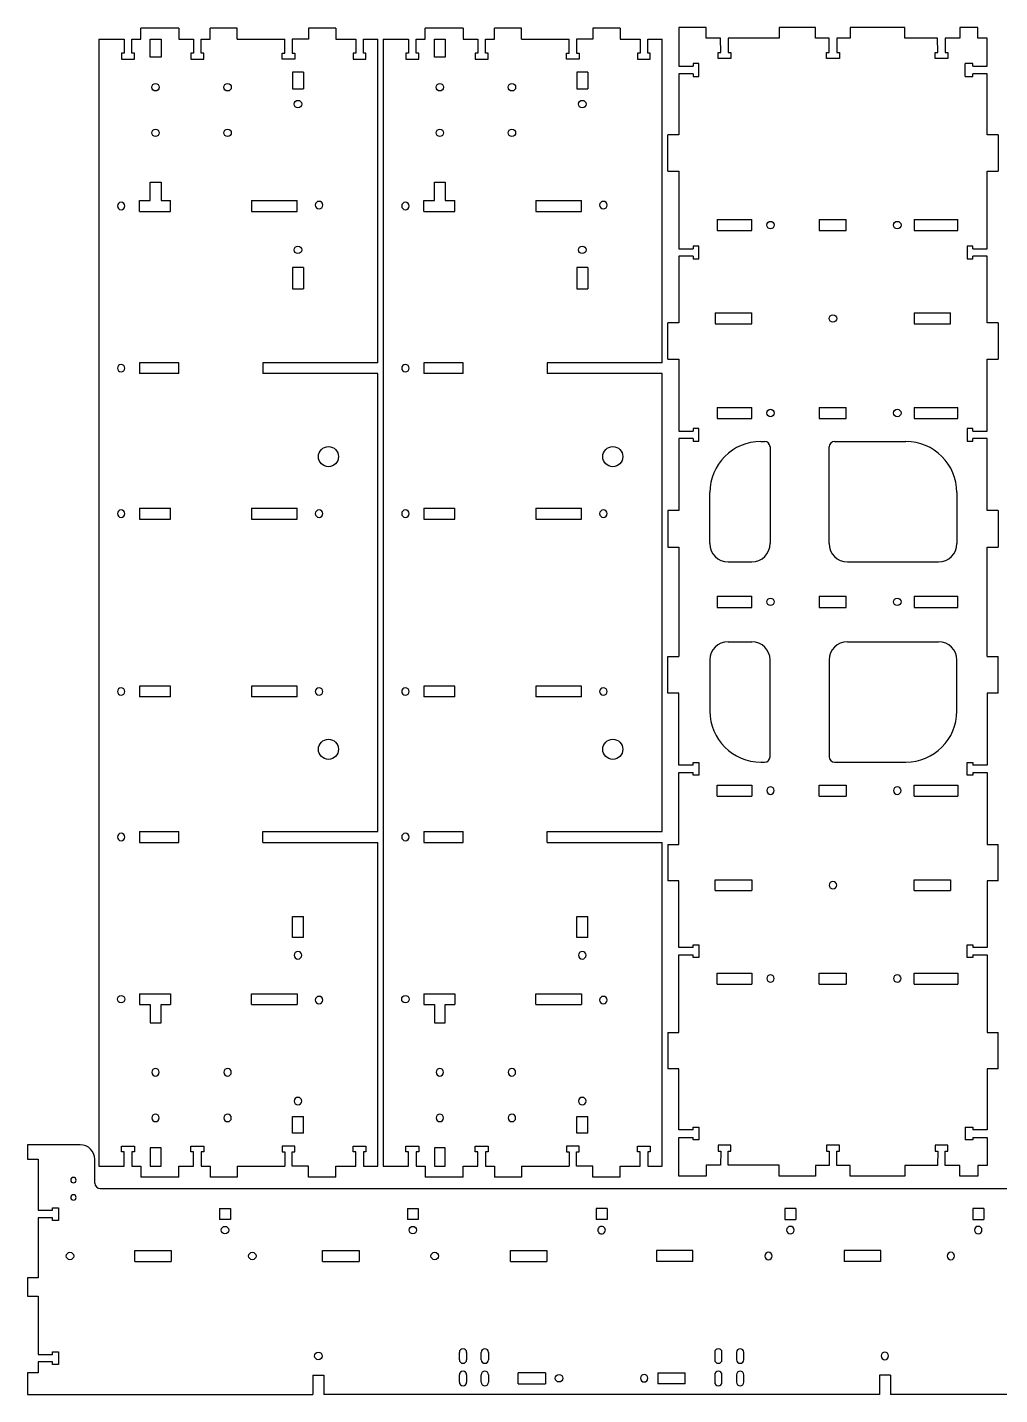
# Model space of a CAD drawing. Header units: millimetres. Extents: x 52 to 2754, y -868 to 10.
# Drawn here: x 1497 to 2030, y -744 to 5 of the extents above; entities that cross this region are included whole.
import ezdxf

# ---------------------------------------------------------------- set-up
doc = ezdxf.new("R2010")
doc.units = ezdxf.units.MM
doc.linetypes.add('HIDDEN', pattern=[9.525, 6.35, -3.175])
doc.layers.get('0').update_dxf_attribs({"lineweight": 70})
doc.layers.add('Hidden', color=7, linetype='HIDDEN', lineweight=70)

msp = doc.modelspace()

# ---------------------------------------------------------------- linework, layer by layer
at = {"color": 7, "lineweight": -3}
for p, q in [((1579.8, 4.73), (1558.9, 4.73)), ((1558.9, -1.27), (1558.9, 4.73)), ((1579.8, 4.73), (1579.8, -1.27)), ((1611.72, 4.73), (1596.9, 4.73)), ((1596.9, -1.27), (1596.9, 4.73)), ((1611.72, -1.27), (1611.72, 4.73)), ((1665.85, 4.73), (1650.85, 4.73)), ((1650.85, 4.73), (1650.85, -1.27)), ((1665.85, 4.73), (1665.85, -1.27)), ((1735.7, 4.73), (1714.8, 4.73)), ((1714.8, -1.27), (1714.8, 4.73)), ((1735.7, 4.73), (1735.7, -1.27)), ((1767.62, 4.73), (1752.8, 4.73)), ((1752.8, -1.27), (1752.8, 4.73)), ((1767.62, -1.27), (1767.62, 4.73)), ((1821.75, 4.73), (1806.75, 4.73)), ((1806.75, 4.73), (1806.75, -1.27)), ((1821.75, 4.73), (1821.75, -1.27)), ((1868.9, 5.15), (1853.9, 5.15)), ((1853.9, 5.15), (1853.9, -16.19)), ((1868.9, -0.85), (1868.9, 5.15)), ((1928.9, 5.16), (1908.9, 5.15)), ((1908.9, 5.15), (1908.9, -0.85)), ((1928.9, -0.84), (1928.9, 5.16)), ((1947.9, 5.16), (1947.9, -0.84)), ((1977.9, 5.16), (1947.9, 5.16)), ((1977.9, -0.84), (1977.9, 5.16)), ((2017.9, 5.17), (2007.9, 5.16)), ((2007.9, 5.16), (2007.9, -0.84)), ((2017.9, -0.83), (2017.9, 5.17)), ((1535.85, -1.27), (1535.85, -619.04)), ((1535.85, -1.27), (1549.8, -1.27)), ((1549.8, -1.27), (1549.8, -9.07)), ((1553.9, -1.27), (1558.9, -1.27)), ((1553.9, -9.07), (1553.9, -1.27)), ((1563.95, -11.27), (1563.95, -1.27)), ((1563.95, -1.27), (1569.95, -1.27)), ((1569.95, -1.27), (1569.95, -11.27)), ((1579.8, -1.27), (1587.8, -1.27)), ((1587.8, -1.27), (1587.8, -9.07)), ((1591.9, -1.27), (1596.9, -1.27)), ((1591.9, -9.07), (1591.9, -1.27)), ((1611.72, -1.27), (1637.8, -1.27)), ((1637.8, -9.07), (1637.8, -1.27)), ((1650.85, -1.27), (1641.9, -1.27)), ((1641.9, -1.27), (1641.9, -9.07)), ((1665.85, -1.27), (1676.8, -1.27)), ((1676.8, -1.27), (1676.8, -9.07)), ((1680.9, -1.27), (1688.85, -1.27)), ((1680.9, -9.07), (1680.9, -1.27)), ((1688.85, -178.65), (1688.85, -1.27)), ((1691.75, -1.27), (1691.75, -619.04)), ((1691.75, -1.27), (1705.7, -1.27)), ((1705.7, -1.27), (1705.7, -9.07)), ((1709.8, -1.27), (1714.8, -1.27)), ((1709.8, -9.07), (1709.8, -1.27)), ((1719.85, -11.27), (1719.85, -1.27)), ((1719.85, -1.27), (1725.85, -1.27)), ((1725.85, -1.27), (1725.85, -11.27)), ((1735.7, -1.27), (1743.7, -1.27)), ((1743.7, -1.27), (1743.7, -9.07)), ((1747.8, -1.27), (1752.8, -1.27)), ((1747.8, -9.07), (1747.8, -1.27)), ((1767.62, -1.27), (1793.7, -1.27)), ((1793.7, -9.07), (1793.7, -1.27)), ((1806.75, -1.27), (1797.8, -1.27)), ((1797.8, -1.27), (1797.8, -9.07)), ((1821.75, -1.27), (1832.7, -1.27)), ((1832.7, -1.27), (1832.7, -9.07)), ((1836.8, -1.27), (1844.75, -1.27)), ((1836.8, -9.07), (1836.8, -1.27)), ((1844.75, -178.65), (1844.75, -1.27)), ((1876.78, -0.85), (1868.9, -0.85)), ((1876.84, -8.64), (1876.78, -0.85)), ((1880.95, -0.85), (1880.95, -8.65)), ((1908.9, -0.85), (1880.95, -0.85)), ((1936.28, -0.84), (1928.9, -0.84)), ((1936.34, -8.64), (1936.28, -0.84)), ((1940.45, -0.84), (1940.45, -8.65)), ((1947.9, -0.84), (1940.45, -0.84)), ((1995.78, -0.84), (1977.9, -0.84)), ((1995.84, -8.64), (1995.78, -0.84)), ((2007.9, -0.84), (1999.95, -0.84)), ((1999.95, -0.84), (1999.95, -8.64)), ((2022.9, -0.83), (2017.9, -0.83)), ((2022.9, -16.19), (2022.9, -0.83)), ((1548.35, -9.07), (1548.35, -12.27)), ((1549.8, -9.07), (1548.35, -9.07)), ((1548.35, -12.27), (1555.35, -12.27)), ((1555.35, -9.07), (1553.9, -9.07)), ((1555.35, -12.27), (1555.35, -9.07)), ((1569.95, -11.27), (1563.95, -11.27)), ((1586.35, -9.07), (1586.35, -12.27)), ((1587.8, -9.07), (1586.35, -9.07)), ((1586.35, -12.27), (1593.35, -12.27)), ((1593.35, -9.07), (1591.9, -9.07)), ((1593.35, -12.27), (1593.35, -9.07)), ((1636.35, -12.27), (1636.35, -9.07)), ((1636.35, -9.07), (1637.8, -9.07)), ((1643.35, -12.27), (1636.35, -12.27)), ((1641.9, -9.07), (1643.35, -9.07)), ((1643.35, -9.07), (1643.35, -12.27)), ((1675.35, -9.07), (1675.35, -12.27)), ((1676.8, -9.07), (1675.35, -9.07)), ((1675.35, -12.27), (1682.35, -12.27)), ((1682.35, -9.07), (1680.9, -9.07)), ((1682.35, -12.27), (1682.35, -9.07)), ((1704.25, -9.07), (1704.25, -12.27)), ((1705.7, -9.07), (1704.25, -9.07)), ((1704.25, -12.27), (1711.25, -12.27)), ((1711.25, -9.07), (1709.8, -9.07)), ((1711.25, -12.27), (1711.25, -9.07)), ((1725.85, -11.27), (1719.85, -11.27)), ((1742.25, -9.07), (1742.25, -12.27)), ((1743.7, -9.07), (1742.25, -9.07)), ((1742.25, -12.27), (1749.25, -12.27)), ((1749.25, -9.07), (1747.8, -9.07)), ((1749.25, -12.27), (1749.25, -9.07)), ((1792.25, -12.27), (1792.25, -9.07)), ((1792.25, -9.07), (1793.7, -9.07)), ((1799.25, -12.27), (1792.25, -12.27)), ((1797.8, -9.07), (1799.25, -9.07)), ((1799.25, -9.07), (1799.25, -12.27)), ((1831.25, -9.07), (1831.25, -12.27)), ((1832.7, -9.07), (1831.25, -9.07)), ((1831.25, -12.27), (1838.25, -12.27)), ((1838.25, -9.07), (1836.8, -9.07)), ((1838.25, -12.27), (1838.25, -9.07)), ((1861.7, -14.74), (1861.7, -16.19)), ((1864.9, -14.74), (1861.7, -14.74)), ((1864.9, -21.74), (1864.9, -14.74)), ((1875.39, -8.66), (1876.84, -8.64)), ((1875.42, -11.85), (1875.39, -8.66)), ((1882.4, -11.85), (1875.42, -11.85)), ((1880.95, -8.65), (1882.4, -8.65)), ((1882.4, -8.65), (1882.4, -11.85)), ((1934.89, -8.66), (1936.34, -8.64)), ((1934.92, -11.85), (1934.89, -8.66)), ((1941.9, -11.85), (1934.92, -11.85)), ((1940.45, -8.65), (1941.9, -8.65)), ((1941.9, -8.65), (1941.9, -11.85)), ((1994.39, -8.65), (1995.84, -8.64)), ((1994.42, -11.84), (1994.39, -8.65)), ((2001.4, -11.84), (1994.42, -11.84)), ((1999.95, -8.64), (2001.4, -8.64)), ((2001.4, -8.64), (2001.4, -11.84)), ((2010.9, -21.74), (2010.9, -14.74)), ((2015.1, -14.74), (2010.9, -14.74)), ((2015.1, -16.19), (2015.1, -14.74)), ((1648.02, -19.37), (1642.05, -19.37)), ((1642.05, -19.37), (1642.05, -28.53)), ((1648.02, -19.37), (1648.02, -28.53)), ((1803.92, -19.37), (1797.95, -19.37)), ((1797.95, -19.37), (1797.95, -28.53)), ((1803.92, -19.37), (1803.92, -28.53)), ((1853.9, -16.19), (1861.7, -16.19)), ((1861.7, -20.29), (1853.9, -20.29)), ((1853.9, -20.29), (1853.9, -53.72)), ((1861.7, -20.29), (1861.7, -21.74)), ((1861.7, -21.74), (1864.9, -21.74)), ((2010.9, -21.74), (2015.1, -21.74)), ((2015.1, -16.19), (2022.9, -16.19)), ((2022.9, -20.29), (2015.1, -20.29)), ((2015.1, -21.74), (2015.1, -20.29)), ((2022.9, -53.72), (2022.9, -20.29)), ((1642.05, -28.53), (1648.02, -28.53)), ((1797.95, -28.53), (1803.92, -28.53)), ((1853.9, -53.72), (1847.9, -53.72)), ((1847.9, -73.72), (1847.9, -53.72)), ((2028.9, -53.72), (2022.9, -53.72)), ((2028.9, -53.72), (2028.9, -73.72)), ((1847.9, -73.72), (1853.9, -73.72)), ((1853.9, -73.72), (1853.9, -116.19)), ((2022.9, -116.19), (2022.9, -73.72)), ((2022.9, -73.72), (2028.9, -73.72)), ((1563.95, -89.76), (1563.95, -79.76)), ((1563.95, -79.76), (1569.95, -79.76)), ((1569.95, -79.76), (1569.95, -89.76)), ((1719.85, -89.76), (1719.85, -79.76)), ((1719.85, -79.76), (1725.85, -79.76)), ((1725.85, -79.76), (1725.85, -89.76)), ((1558.13, -95.76), (1558.13, -89.76)), ((1558.13, -89.76), (1563.95, -89.76)), ((1569.95, -89.76), (1575.21, -89.76)), ((1575.21, -95.76), (1575.21, -89.76)), ((1619.57, -89.76), (1644.57, -89.76)), ((1619.57, -89.76), (1619.57, -95.76)), ((1644.57, -95.76), (1644.57, -89.76)), ((1714.03, -95.76), (1714.03, -89.76)), ((1714.03, -89.76), (1719.85, -89.76)), ((1725.85, -89.76), (1731.11, -89.76)), ((1731.11, -95.76), (1731.11, -89.76)), ((1775.47, -89.76), (1800.47, -89.76)), ((1775.47, -89.76), (1775.47, -95.76)), ((1800.47, -95.76), (1800.47, -89.76)), ((1558.13, -95.76), (1575.21, -95.76)), ((1619.57, -95.76), (1644.57, -95.76)), ((1714.03, -95.76), (1731.11, -95.76)), ((1775.47, -95.76), (1800.47, -95.76)), ((1874.9, -100.24), (1874.9, -106.24)), ((1874.9, -100.24), (1893.9, -100.24)), ((1893.9, -106.24), (1893.9, -100.24)), ((1930.84, -100.24), (1930.84, -106.24)), ((1930.84, -100.24), (1945.64, -100.24)), ((1945.64, -106.24), (1945.64, -100.24)), ((1982.9, -100.24), (1982.9, -106.24)), ((1982.9, -100.24), (2006.9, -100.24)), ((2006.9, -106.24), (2006.9, -100.24)), ((1874.9, -106.24), (1893.9, -106.24)), ((1930.84, -106.24), (1945.64, -106.24)), ((1982.9, -106.24), (2006.9, -106.24)), ((1853.9, -116.19), (1861.7, -116.19)), ((1861.7, -114.74), (1861.7, -116.19)), ((1864.9, -114.74), (1861.7, -114.74)), ((1864.9, -121.74), (1864.9, -114.74)), ((2011.9, -114.74), (2011.9, -121.74)), ((2015.1, -114.74), (2011.9, -114.74)), ((2015.1, -116.19), (2015.1, -114.74)), ((2015.1, -116.19), (2022.9, -116.19)), ((1642.05, -126.54), (1642.05, -138.16)), ((1648.05, -126.54), (1642.05, -126.54)), ((1648.05, -126.54), (1648.05, -138.16)), ((1797.95, -126.54), (1797.95, -138.16)), ((1803.95, -126.54), (1797.95, -126.54)), ((1803.95, -126.54), (1803.95, -138.16)), ((1861.7, -120.29), (1853.9, -120.29)), ((1853.9, -120.29), (1853.9, -156.74)), ((1861.7, -120.29), (1861.7, -121.74)), ((1861.7, -121.74), (1864.9, -121.74)), ((2011.9, -121.74), (2015.1, -121.74)), ((2022.9, -120.29), (2015.1, -120.29)), ((2015.1, -121.74), (2015.1, -120.29)), ((2022.9, -156.74), (2022.9, -120.29)), ((1642.05, -138.16), (1648.05, -138.16)), ((1797.95, -138.16), (1803.95, -138.16)), ((1853.9, -156.74), (1847.9, -156.74)), ((1847.9, -176.74), (1847.9, -156.74)), ((1873.9, -151.41), (1873.9, -157.41)), ((1873.9, -151.41), (1893.9, -151.41)), ((1893.9, -157.41), (1893.9, -151.41)), ((1982.9, -151.41), (1982.9, -157.41)), ((1982.9, -151.41), (2002.9, -151.41)), ((2002.9, -157.41), (2002.9, -151.41)), ((2028.9, -156.74), (2022.9, -156.74)), ((2028.9, -156.74), (2028.9, -176.74)), ((1873.9, -157.41), (1893.9, -157.41)), ((1982.9, -157.41), (2002.9, -157.41)), ((1558.13, -178.65), (1558.13, -184.65)), ((1579.8, -178.65), (1558.13, -178.65)), ((1579.8, -184.65), (1579.8, -178.65)), ((1688.85, -178.65), (1625.85, -178.65)), ((1625.85, -178.65), (1625.85, -184.65)), ((1714.03, -178.65), (1714.03, -184.65)), ((1735.7, -178.65), (1714.03, -178.65)), ((1735.7, -184.65), (1735.7, -178.65)), ((1844.75, -178.65), (1781.75, -178.65)), ((1781.75, -178.65), (1781.75, -184.65)), ((1847.9, -176.74), (1853.9, -176.74)), ((1853.9, -176.74), (1853.9, -216.19)), ((2022.9, -216.19), (2022.9, -176.74)), ((2022.9, -176.74), (2028.9, -176.74)), ((1579.8, -184.65), (1558.13, -184.65)), ((1688.85, -184.65), (1625.85, -184.65)), ((1688.85, -435.66), (1688.85, -184.65)), ((1735.7, -184.65), (1714.03, -184.65)), ((1844.75, -184.65), (1781.75, -184.65)), ((1844.75, -435.66), (1844.75, -184.65)), ((1874.9, -203.24), (1874.9, -209.24)), ((1874.9, -203.24), (1893.9, -203.24)), ((1874.9, -209.24), (1893.9, -209.24)), ((1893.9, -209.24), (1893.9, -203.24)), ((1930.84, -203.24), (1930.84, -209.24)), ((1930.84, -203.24), (1945.64, -203.24)), ((1930.84, -209.24), (1945.64, -209.24)), ((1945.64, -209.24), (1945.64, -203.24)), ((1982.9, -203.24), (1982.9, -209.24)), ((1982.9, -203.24), (2006.9, -203.24)), ((1982.9, -209.24), (2006.9, -209.24)), ((2006.9, -209.24), (2006.9, -203.24)), ((1853.9, -216.19), (1861.7, -216.19)), ((1861.7, -214.74), (1861.7, -216.19)), ((1864.9, -214.74), (1861.7, -214.74)), ((1864.9, -221.74), (1864.9, -214.74)), ((2011.9, -214.74), (2011.9, -221.74)), ((2015.1, -214.74), (2011.9, -214.74)), ((2015.1, -216.19), (2015.1, -214.74)), ((2015.1, -216.19), (2022.9, -216.19)), ((1861.7, -220.29), (1853.9, -220.29)), ((1853.9, -220.29), (1853.9, -259.74)), ((1861.7, -220.29), (1861.7, -221.74)), ((1861.7, -221.74), (1864.9, -221.74)), ((1898.9, -221.85), (1900.9, -221.85)), ((1939.33, -221.85), (1978.33, -221.85)), ((2011.9, -221.74), (2015.1, -221.74)), ((2022.9, -220.29), (2015.1, -220.29)), ((2015.1, -221.74), (2015.1, -220.29)), ((2022.9, -259.74), (2022.9, -220.29)), ((1903.9, -224.85), (1903.9, -277.85)), ((1936.33, -277.85), (1936.33, -224.85)), ((1870.9, -277.85), (1870.9, -249.85)), ((2006.33, -249.85), (2006.33, -277.85)), ((1558.13, -258.41), (1575.21, -258.41)), ((1558.13, -258.41), (1558.13, -264.41)), ((1575.21, -264.41), (1575.21, -258.41)), ((1619.57, -258.41), (1619.57, -264.41)), ((1619.57, -258.41), (1644.57, -258.41)), ((1644.57, -264.41), (1644.57, -258.41)), ((1714.03, -258.41), (1731.11, -258.41)), ((1714.03, -258.41), (1714.03, -264.41)), ((1731.11, -264.41), (1731.11, -258.41)), ((1775.47, -258.41), (1775.47, -264.41)), ((1775.47, -258.41), (1800.47, -258.41)), ((1800.47, -264.41), (1800.47, -258.41)), ((1853.9, -259.74), (1847.9, -259.74)), ((1847.9, -259.74), (1847.9, -279.74)), ((2028.9, -259.74), (2022.9, -259.74)), ((2028.9, -259.74), (2028.9, -279.74)), ((1558.13, -264.41), (1575.21, -264.41)), ((1619.57, -264.41), (1644.57, -264.41)), ((1714.03, -264.41), (1731.11, -264.41)), ((1775.47, -264.41), (1800.47, -264.41)), ((1847.9, -279.74), (1853.9, -279.74)), ((1853.9, -279.74), (1853.9, -339.74)), ((2022.9, -339.74), (2022.9, -279.74)), ((2022.9, -279.74), (2028.9, -279.74)), ((1880.9, -287.85), (1893.9, -287.85)), ((1946.33, -287.85), (1996.33, -287.85)), ((1874.9, -306.64), (1874.9, -312.84)), ((1874.9, -306.64), (1893.9, -306.64)), ((1893.9, -312.84), (1893.9, -306.64)), ((1930.84, -306.64), (1930.84, -312.84)), ((1930.84, -306.64), (1945.64, -306.64)), ((1945.64, -312.84), (1945.64, -306.64)), ((1982.9, -306.64), (1982.9, -312.84)), ((1982.9, -306.64), (2006.9, -306.64)), ((2006.9, -312.84), (2006.9, -306.64)), ((1874.9, -312.84), (1893.9, -312.84)), ((1930.84, -312.84), (1945.64, -312.84)), ((1982.9, -312.84), (2006.9, -312.84)), ((1880.9, -331.63), (1893.9, -331.63)), ((1946.33, -331.63), (1996.33, -331.63)), ((1847.9, -339.74), (1853.9, -339.74)), ((1847.9, -359.74), (1847.9, -339.74)), ((1870.9, -341.63), (1870.9, -369.63)), ((1903.9, -394.63), (1903.9, -341.63)), ((1936.33, -341.63), (1936.33, -394.63)), ((2006.33, -369.63), (2006.33, -341.63)), ((2022.9, -339.74), (2028.9, -339.74)), ((2028.9, -359.74), (2028.9, -339.74)), ((1575.21, -355.9), (1558.13, -355.9)), ((1558.13, -355.9), (1558.13, -361.9)), ((1575.21, -361.9), (1575.21, -355.9)), ((1619.57, -355.9), (1619.57, -361.9)), ((1644.57, -355.9), (1619.57, -355.9)), ((1644.57, -361.9), (1644.57, -355.9)), ((1731.11, -355.9), (1714.03, -355.9)), ((1714.03, -355.9), (1714.03, -361.9)), ((1731.11, -361.9), (1731.11, -355.9)), ((1775.47, -355.9), (1775.47, -361.9)), ((1800.47, -355.9), (1775.47, -355.9)), ((1800.47, -361.9), (1800.47, -355.9)), ((1853.9, -359.74), (1847.9, -359.74)), ((1853.9, -399.19), (1853.9, -359.74)), ((2022.9, -359.74), (2022.9, -399.19)), ((2028.9, -359.74), (2022.9, -359.74)), ((1575.21, -361.9), (1558.13, -361.9)), ((1644.57, -361.9), (1619.57, -361.9)), ((1731.11, -361.9), (1714.03, -361.9)), ((1800.47, -361.9), (1775.47, -361.9)), ((1861.7, -399.19), (1853.9, -399.19)), ((1853.9, -403.29), (1861.7, -403.29)), ((1853.9, -442.74), (1853.9, -403.29)), ((1861.7, -397.74), (1864.9, -397.74)), ((1861.7, -399.19), (1861.7, -397.74)), ((1861.7, -404.74), (1861.7, -403.29)), ((1864.9, -397.74), (1864.9, -404.74)), ((1898.9, -397.63), (1900.9, -397.63)), ((1939.33, -397.63), (1978.33, -397.63)), ((2011.9, -397.74), (2015.1, -397.74)), ((2011.9, -404.74), (2011.9, -397.74)), ((2015.1, -397.74), (2015.1, -399.19)), ((2022.9, -399.19), (2015.1, -399.19)), ((2015.1, -403.29), (2015.1, -404.74)), ((2015.1, -403.29), (2022.9, -403.29)), ((2022.9, -403.29), (2022.9, -442.74)), ((1864.9, -404.74), (1861.7, -404.74)), ((1874.9, -410.24), (1893.9, -410.24)), ((1874.9, -416.24), (1874.9, -410.24)), ((1893.9, -410.24), (1893.9, -416.24)), ((1930.84, -410.24), (1945.64, -410.24)), ((1930.84, -416.24), (1930.84, -410.24)), ((1945.64, -410.24), (1945.64, -416.24)), ((1982.9, -410.24), (2006.9, -410.24)), ((1982.9, -416.24), (1982.9, -410.24)), ((2006.9, -410.24), (2006.9, -416.24)), ((2015.1, -404.74), (2011.9, -404.74)), ((1874.9, -416.24), (1893.9, -416.24)), ((1930.84, -416.24), (1945.64, -416.24)), ((1982.9, -416.24), (2006.9, -416.24)), ((1558.13, -435.66), (1558.13, -441.66)), ((1558.13, -435.66), (1579.8, -435.66)), ((1558.13, -441.66), (1579.8, -441.66)), ((1579.8, -441.66), (1579.8, -435.66)), ((1625.85, -441.66), (1625.85, -435.66)), ((1625.85, -435.66), (1688.85, -435.66)), ((1625.85, -441.66), (1688.85, -441.66)), ((1688.85, -619.04), (1688.85, -441.66)), ((1714.03, -435.66), (1714.03, -441.66)), ((1714.03, -435.66), (1735.7, -435.66)), ((1714.03, -441.66), (1735.7, -441.66)), ((1735.7, -441.66), (1735.7, -435.66)), ((1781.75, -441.66), (1781.75, -435.66)), ((1781.75, -435.66), (1844.75, -435.66)), ((1781.75, -441.66), (1844.75, -441.66)), ((1844.75, -619.04), (1844.75, -441.66)), ((1847.9, -442.74), (1847.9, -462.74)), ((1847.9, -442.74), (1853.9, -442.74)), ((2022.9, -442.74), (2028.9, -442.74)), ((2028.9, -462.74), (2028.9, -442.74)), ((1853.9, -462.74), (1847.9, -462.74)), ((1853.9, -499.19), (1853.9, -462.74)), ((1873.9, -462.07), (1893.9, -462.07)), ((1873.9, -468.07), (1873.9, -462.07)), ((1893.9, -462.07), (1893.9, -468.07)), ((1982.9, -462.07), (2002.9, -462.07)), ((1982.9, -468.07), (1982.9, -462.07)), ((2002.9, -462.07), (2002.9, -468.07)), ((2022.9, -462.74), (2022.9, -499.19)), ((2028.9, -462.74), (2022.9, -462.74)), ((1873.9, -468.07), (1893.9, -468.07)), ((1982.9, -468.07), (2002.9, -468.07)), ((1642.05, -493.77), (1642.05, -482.15)), ((1642.05, -482.15), (1648.05, -482.15)), ((1648.05, -493.77), (1648.05, -482.15)), ((1797.95, -493.77), (1797.95, -482.15)), ((1797.95, -482.15), (1803.95, -482.15)), ((1803.95, -493.77), (1803.95, -482.15)), ((1648.05, -493.77), (1642.05, -493.77)), ((1803.95, -493.77), (1797.95, -493.77)), ((1861.7, -499.19), (1853.9, -499.19)), ((1861.7, -497.74), (1864.9, -497.74)), ((1861.7, -499.19), (1861.7, -497.74)), ((1864.9, -497.74), (1864.9, -504.74)), ((2011.9, -497.74), (2015.1, -497.74)), ((2011.9, -504.74), (2011.9, -497.74)), ((2015.1, -497.74), (2015.1, -499.19)), ((2022.9, -499.19), (2015.1, -499.19)), ((1853.9, -503.29), (1861.7, -503.29)), ((1853.9, -545.76), (1853.9, -503.29)), ((1861.7, -504.74), (1861.7, -503.29)), ((1864.9, -504.74), (1861.7, -504.74)), ((2015.1, -504.74), (2011.9, -504.74)), ((2015.1, -503.29), (2015.1, -504.74)), ((2015.1, -503.29), (2022.9, -503.29)), ((2022.9, -503.29), (2022.9, -545.76)), ((1874.9, -513.24), (1893.9, -513.24)), ((1874.9, -519.24), (1874.9, -513.24)), ((1893.9, -513.24), (1893.9, -519.24)), ((1930.84, -513.24), (1945.64, -513.24)), ((1930.84, -519.24), (1930.84, -513.24)), ((1945.64, -513.24), (1945.64, -519.24)), ((1982.9, -513.24), (2006.9, -513.24)), ((1982.9, -519.24), (1982.9, -513.24)), ((2006.9, -513.24), (2006.9, -519.24)), ((1558.13, -524.55), (1558.13, -530.55)), ((1558.13, -524.55), (1575.21, -524.55)), ((1575.21, -524.55), (1575.21, -530.55)), ((1619.57, -524.55), (1644.57, -524.55)), ((1619.57, -530.55), (1619.57, -524.55)), ((1644.57, -524.55), (1644.57, -530.55)), ((1714.03, -524.55), (1714.03, -530.55)), ((1714.03, -524.55), (1731.11, -524.55)), ((1731.11, -524.55), (1731.11, -530.55)), ((1775.47, -524.55), (1800.47, -524.55)), ((1775.47, -530.55), (1775.47, -524.55)), ((1800.47, -524.55), (1800.47, -530.55)), ((1874.9, -519.24), (1893.9, -519.24)), ((1930.84, -519.24), (1945.64, -519.24)), ((1982.9, -519.24), (2006.9, -519.24)), ((1558.13, -530.55), (1563.95, -530.55)), ((1563.95, -530.55), (1563.95, -540.55)), ((1569.95, -530.55), (1575.21, -530.55)), ((1569.95, -540.55), (1569.95, -530.55)), ((1619.57, -530.55), (1644.57, -530.55)), ((1714.03, -530.55), (1719.85, -530.55)), ((1719.85, -530.55), (1719.85, -540.55)), ((1725.85, -530.55), (1731.11, -530.55)), ((1725.85, -540.55), (1725.85, -530.55)), ((1775.47, -530.55), (1800.47, -530.55)), ((1563.95, -540.55), (1569.95, -540.55)), ((1719.85, -540.55), (1725.85, -540.55)), ((1847.9, -545.76), (1847.9, -565.76)), ((1847.9, -545.76), (1853.9, -545.76)), ((2022.9, -545.76), (2028.9, -545.76)), ((2028.9, -565.76), (2028.9, -545.76)), ((1853.9, -565.76), (1847.9, -565.76)), ((1853.9, -599.19), (1853.9, -565.76)), ((2022.9, -565.76), (2022.9, -599.19)), ((2028.9, -565.76), (2022.9, -565.76)), ((1642.05, -591.78), (1648.02, -591.78)), ((1642.05, -600.94), (1642.05, -591.78)), ((1648.02, -600.94), (1648.02, -591.78)), ((1797.95, -591.78), (1803.92, -591.78)), ((1797.95, -600.94), (1797.95, -591.78)), ((1803.92, -600.94), (1803.92, -591.78)), ((1861.7, -599.19), (1853.9, -599.19)), ((1861.7, -597.74), (1864.9, -597.74)), ((1861.7, -599.19), (1861.7, -597.74)), ((1864.9, -597.74), (1864.9, -604.74)), ((2010.9, -597.74), (2015.1, -597.74)), ((2010.9, -597.74), (2010.9, -604.74)), ((2015.1, -597.74), (2015.1, -599.19)), ((2022.9, -599.19), (2015.1, -599.19)), ((1648.02, -600.94), (1642.05, -600.94)), ((1803.92, -600.94), (1797.95, -600.94)), ((1853.9, -624.63), (1853.9, -603.29)), ((1853.9, -603.29), (1861.7, -603.29)), ((1861.7, -604.74), (1861.7, -603.29)), ((1864.9, -604.74), (1861.7, -604.74)), ((2015.1, -604.74), (2010.9, -604.74)), ((2015.1, -603.29), (2015.1, -604.74)), ((2015.1, -603.29), (2022.9, -603.29)), ((2022.9, -603.29), (2022.9, -618.65)), ((1496.66, -607.34), (1496.66, -615.34)), ((1525.63, -607.34), (1496.66, -607.34)), ((1496.66, -607.34), (1496.66, -615.34)), ((1548.35, -611.24), (1548.35, -608.04)), ((1548.35, -608.04), (1555.35, -608.04)), ((1549.8, -611.24), (1548.35, -611.24)), ((1549.8, -619.04), (1549.8, -611.24)), ((1555.35, -611.24), (1553.9, -611.24)), ((1553.9, -611.24), (1553.9, -619.04)), ((1555.35, -608.04), (1555.35, -611.24)), ((1563.95, -609.04), (1563.95, -619.04)), ((1569.95, -609.04), (1563.95, -609.04)), ((1569.95, -619.04), (1569.95, -609.04)), ((1586.35, -611.24), (1586.35, -608.04)), ((1586.35, -608.04), (1593.35, -608.04)), ((1587.8, -611.24), (1586.35, -611.24)), ((1587.8, -619.04), (1587.8, -611.24)), ((1593.35, -611.24), (1591.9, -611.24)), ((1591.9, -611.24), (1591.9, -619.04)), ((1593.35, -608.04), (1593.35, -611.24)), ((1636.35, -608.04), (1636.35, -611.24)), ((1643.35, -608.04), (1636.35, -608.04)), ((1636.35, -611.24), (1637.8, -611.24)), ((1637.8, -611.24), (1637.8, -619.04)), ((1641.9, -611.24), (1643.35, -611.24)), ((1641.9, -619.04), (1641.9, -611.24)), ((1643.35, -611.24), (1643.35, -608.04)), ((1675.35, -611.24), (1675.35, -608.04)), ((1675.35, -608.04), (1682.35, -608.04)), ((1676.8, -611.24), (1675.35, -611.24)), ((1676.8, -619.04), (1676.8, -611.24)), ((1682.35, -611.24), (1680.9, -611.24)), ((1680.9, -611.24), (1680.9, -619.04)), ((1682.35, -608.04), (1682.35, -611.24)), ((1704.25, -611.24), (1704.25, -608.04)), ((1704.25, -608.04), (1711.25, -608.04)), ((1705.7, -611.24), (1704.25, -611.24)), ((1705.7, -619.04), (1705.7, -611.24)), ((1711.25, -611.24), (1709.8, -611.24)), ((1709.8, -611.24), (1709.8, -619.04)), ((1711.25, -608.04), (1711.25, -611.24)), ((1719.85, -609.04), (1719.85, -619.04)), ((1725.85, -609.04), (1719.85, -609.04)), ((1725.85, -619.04), (1725.85, -609.04)), ((1742.25, -611.24), (1742.25, -608.04)), ((1742.25, -608.04), (1749.25, -608.04)), ((1743.7, -611.24), (1742.25, -611.24)), ((1743.7, -619.04), (1743.7, -611.24)), ((1749.25, -611.24), (1747.8, -611.24)), ((1747.8, -611.24), (1747.8, -619.04)), ((1749.25, -608.04), (1749.25, -611.24)), ((1792.25, -608.04), (1792.25, -611.24)), ((1799.25, -608.04), (1792.25, -608.04)), ((1792.25, -611.24), (1793.7, -611.24)), ((1793.7, -611.24), (1793.7, -619.04)), ((1797.8, -611.24), (1799.25, -611.24)), ((1797.8, -619.04), (1797.8, -611.24)), ((1799.25, -611.24), (1799.25, -608.04)), ((1831.25, -611.24), (1831.25, -608.04)), ((1831.25, -608.04), (1838.25, -608.04)), ((1832.7, -611.24), (1831.25, -611.24)), ((1832.7, -619.04), (1832.7, -611.24)), ((1838.25, -611.24), (1836.8, -611.24)), ((1836.8, -611.24), (1836.8, -619.04)), ((1838.25, -608.04), (1838.25, -611.24)), ((1875.42, -607.63), (1875.39, -610.82)), ((1875.39, -610.82), (1876.84, -610.84)), ((1882.4, -607.63), (1875.42, -607.63)), ((1876.84, -610.84), (1876.78, -618.63)), ((1880.95, -610.83), (1882.4, -610.83)), ((1880.95, -618.63), (1880.95, -610.83)), ((1882.4, -610.83), (1882.4, -607.63)), ((1934.92, -607.63), (1934.89, -610.82)), ((1934.89, -610.82), (1936.34, -610.84)), ((1941.9, -607.63), (1934.92, -607.63)), ((1936.34, -610.84), (1936.28, -618.64)), ((1940.45, -610.83), (1941.9, -610.83)), ((1940.45, -618.64), (1940.45, -610.83)), ((1941.9, -610.83), (1941.9, -607.63)), ((1994.42, -607.64), (1994.39, -610.83)), ((1994.39, -610.83), (1995.84, -610.84)), ((2001.4, -607.64), (1994.42, -607.64)), ((1995.84, -610.84), (1995.78, -618.64)), ((1999.95, -618.64), (1999.95, -610.84)), ((1999.95, -610.84), (2001.4, -610.84)), ((2001.4, -610.84), (2001.4, -607.64)), ((1496.66, -615.34), (1502.66, -615.34)), ((1502.66, -615.34), (1502.66, -643.29)), ((1502.66, -615.34), (1502.66, -643.29)), ((1533.63, -628.34), (1533.63, -615.34)), ((1535.85, -619.04), (1549.8, -619.04)), ((1553.9, -619.04), (1558.9, -619.04)), ((1558.9, -619.04), (1558.9, -625.04)), ((1563.95, -619.04), (1569.95, -619.04)), ((1579.8, -625.04), (1579.8, -619.04)), ((1579.8, -619.04), (1587.8, -619.04)), ((1591.9, -619.04), (1596.9, -619.04)), ((1596.9, -619.04), (1596.9, -625.04)), ((1611.72, -619.04), (1611.72, -625.04)), ((1611.72, -619.04), (1637.8, -619.04)), ((1650.85, -619.04), (1641.9, -619.04)), ((1650.85, -625.04), (1650.85, -619.04)), ((1665.85, -625.04), (1665.85, -619.04)), ((1665.85, -619.04), (1676.8, -619.04)), ((1680.9, -619.04), (1688.85, -619.04)), ((1691.75, -619.04), (1705.7, -619.04)), ((1709.8, -619.04), (1714.8, -619.04)), ((1714.8, -619.04), (1714.8, -625.04)), ((1719.85, -619.04), (1725.85, -619.04)), ((1735.7, -625.04), (1735.7, -619.04)), ((1735.7, -619.04), (1743.7, -619.04)), ((1747.8, -619.04), (1752.8, -619.04)), ((1752.8, -619.04), (1752.8, -625.04)), ((1767.62, -619.04), (1767.62, -625.04)), ((1767.62, -619.04), (1793.7, -619.04)), ((1806.75, -619.04), (1797.8, -619.04)), ((1806.75, -625.04), (1806.75, -619.04)), ((1821.75, -625.04), (1821.75, -619.04)), ((1821.75, -619.04), (1832.7, -619.04)), ((1836.8, -619.04), (1844.75, -619.04)), ((1868.9, -618.63), (1868.9, -624.63)), ((1876.78, -618.63), (1868.9, -618.63)), ((1908.9, -618.63), (1880.95, -618.63)), ((1908.9, -624.63), (1908.9, -618.63)), ((1928.9, -618.64), (1928.9, -624.64)), ((1936.28, -618.64), (1928.9, -618.64)), ((1947.9, -618.64), (1940.45, -618.64)), ((1947.9, -624.64), (1947.9, -618.64)), ((1977.9, -618.64), (1977.9, -624.64)), ((1995.78, -618.64), (1977.9, -618.64)), ((2007.9, -618.64), (1999.95, -618.64)), ((2007.9, -624.64), (2007.9, -618.64)), ((2022.9, -618.65), (2017.9, -618.65)), ((2017.9, -618.65), (2017.9, -624.65)), ((1579.8, -625.04), (1558.9, -625.04)), ((1611.72, -625.04), (1596.9, -625.04)), ((1665.85, -625.04), (1650.85, -625.04)), ((1735.7, -625.04), (1714.8, -625.04)), ((1767.62, -625.04), (1752.8, -625.04)), ((1821.75, -625.04), (1806.75, -625.04)), ((1868.9, -624.63), (1853.9, -624.63)), ((1928.9, -624.64), (1908.9, -624.63)), ((1977.9, -624.64), (1947.9, -624.64)), ((2017.9, -624.65), (2007.9, -624.64)), ((1536.63, -631.34), (2086.47, -631.34)), ((1502.66, -643.29), (1510.46, -643.29)), ((1510.46, -643.29), (1510.46, -641.84)), ((1510.46, -641.84), (1513.66, -641.84)), ((1513.66, -641.84), (1513.66, -648.84)), ((1602.04, -642.27), (1602.04, -648.27)), ((1602.04, -642.27), (1608.04, -642.27)), ((1608.04, -642.27), (1608.04, -648.27)), ((1705.04, -642.27), (1705.04, -648.27)), ((1705.04, -642.27), (1711.04, -642.27)), ((1711.04, -642.27), (1711.04, -648.27)), ((1808.54, -642.27), (1808.54, -648.27)), ((1814.56, -642.27), (1808.54, -642.27)), ((1814.56, -642.27), (1814.56, -648.27)), ((1912.06, -642.27), (1912.06, -648.27)), ((1918.06, -642.27), (1912.06, -642.27)), ((1918.06, -642.27), (1918.06, -648.27)), ((2015.06, -642.27), (2015.06, -648.27)), ((2021.06, -642.27), (2015.06, -642.27)), ((2021.06, -642.27), (2021.06, -648.27)), ((1502.66, -647.39), (1502.66, -680.34)), ((1510.46, -647.39), (1502.66, -647.39)), ((1502.66, -647.39), (1502.66, -680.34)), ((1510.46, -648.84), (1510.46, -647.39)), ((1513.66, -648.84), (1510.46, -648.84)), ((1608.04, -648.27), (1602.04, -648.27)), ((1711.04, -648.27), (1705.04, -648.27)), ((1814.56, -648.27), (1808.54, -648.27)), ((1912.06, -648.27), (1918.06, -648.27)), ((2015.06, -648.27), (2021.06, -648.27)), ((1555.52, -665.34), (1575.52, -665.34)), ((1555.52, -671.34), (1555.52, -665.34)), ((1575.52, -665.34), (1575.52, -671.34)), ((1658.54, -665.34), (1678.54, -665.34)), ((1658.54, -671.34), (1658.54, -665.34)), ((1678.54, -665.34), (1678.54, -671.34)), ((1761.54, -665.34), (1781.54, -665.34)), ((1761.54, -671.34), (1761.54, -665.34)), ((1781.54, -665.34), (1781.54, -671.34)), ((1861.56, -665.34), (1841.56, -665.34)), ((1841.56, -665.34), (1841.56, -671.34)), ((1861.56, -671.34), (1861.56, -665.34)), ((1964.56, -665.34), (1944.56, -665.34)), ((1944.56, -665.34), (1944.56, -671.34)), ((1964.56, -671.34), (1964.56, -665.34)), ((1555.52, -671.34), (1575.52, -671.34)), ((1658.54, -671.34), (1678.54, -671.34)), ((1761.54, -671.34), (1781.54, -671.34)), ((1861.56, -671.34), (1841.56, -671.34)), ((1964.56, -671.34), (1944.56, -671.34)), ((1496.66, -680.34), (1496.66, -690.34)), ((1496.66, -680.34), (1496.66, -690.34)), ((1502.66, -680.34), (1496.66, -680.34)), ((1496.66, -690.34), (1502.66, -690.34)), ((1502.66, -690.34), (1502.66, -722.29)), ((1502.66, -690.34), (1502.66, -722.29)), ((1502.66, -722.29), (1510.46, -722.29)), ((1502.66, -726.39), (1502.66, -732.34)), ((1502.66, -726.39), (1502.66, -732.34)), ((1510.46, -726.39), (1502.66, -726.39)), ((1510.46, -720.84), (1513.66, -720.84)), ((1510.46, -722.29), (1510.46, -720.84)), ((1510.46, -727.84), (1510.46, -726.39)), ((1513.66, -720.84), (1513.66, -727.84)), ((1733.55, -725.16), (1733.55, -721.16)), ((1737.55, -721.16), (1737.55, -725.16)), ((1745.55, -725.16), (1745.55, -721.16)), ((1749.55, -721.16), (1749.55, -725.16)), ((1873.55, -721.16), (1873.55, -725.16)), ((1877.55, -725.16), (1877.55, -721.16)), ((1885.55, -721.16), (1885.55, -725.16)), ((1889.55, -725.16), (1889.55, -721.16)), ((1496.66, -732.34), (1496.66, -744.34)), ((1496.66, -732.34), (1496.66, -744.34)), ((1502.66, -732.34), (1496.66, -732.34)), ((1513.66, -727.84), (1510.46, -727.84)), ((1653.24, -733.61), (1653.24, -744.34)), ((1653.24, -733.61), (1659.24, -733.61)), ((1659.24, -733.61), (1659.24, -744.34)), ((1733.55, -737.51), (1733.55, -733.51)), ((1737.55, -733.51), (1737.55, -737.51)), ((1745.55, -737.51), (1745.55, -733.51)), ((1749.55, -733.51), (1749.55, -737.51)), ((1780.81, -732.34), (1765.83, -732.34)), ((1765.83, -738.34), (1765.83, -732.34)), ((1780.81, -732.34), (1780.81, -738.34)), ((1842.29, -732.34), (1842.29, -738.34)), ((1842.29, -732.34), (1857.27, -732.34)), ((1857.27, -738.34), (1857.27, -732.34)), ((1873.55, -733.51), (1873.55, -737.51)), ((1877.55, -737.51), (1877.55, -733.51)), ((1885.55, -733.51), (1885.55, -737.51)), ((1889.55, -737.51), (1889.55, -733.51)), ((1963.86, -733.61), (1963.86, -744.34)), ((1969.86, -733.61), (1963.86, -733.61)), ((1969.86, -733.61), (1969.86, -744.34)), ((1765.83, -738.34), (1780.81, -738.34)), ((1857.27, -738.34), (1842.29, -738.34)), ((1496.66, -744.34), (1653.24, -744.34)), ((1963.86, -744.34), (1659.24, -744.34)), ((2126.44, -744.34), (1969.86, -744.34))]:
    msp.add_line(p, q, dxfattribs=at)
for centre in [(1566.95, -27.66), (1606.45, -27.66), (1722.85, -27.66), (1762.35, -27.66), (1645.05, -36.9), (1800.95, -36.9), (1566.95, -52.66), (1606.45, -52.66), (1722.85, -52.66), (1762.35, -52.66), (1904.13, -103.24), (1973.67, -103.24), (1645.05, -116.82), (1800.95, -116.82), (1938.4, -154.41), (1904.13, -206.24), (1973.67, -206.24), (1904.13, -309.74), (1973.67, -309.74), (1548.08, -527.55), (1703.98, -527.55), (1605.04, -654.14), (1708.04, -654.14), (1520.04, -668.34), (1620.04, -668.34), (1720.04, -668.34), (1656.24, -723.12), (1788.22, -735.34)]:
    msp.add_circle(centre, 2.05, dxfattribs=at)
at = {"color": 7, "lineweight": -3, "extrusion": (9.26154e-17, -6.12303e-17, -1)}
for centre in [(-1548.08, -92.76), (-1656.62, -92.26), (-1703.98, -92.76), (-1812.52, -92.26), (-1548.08, -181.65), (-1703.98, -181.65), (-1548.08, -261.41), (-1656.62, -261.41), (-1703.98, -261.41), (-1812.52, -261.41), (-1548.08, -358.9), (-1656.62, -358.9), (-1703.98, -358.9), (-1812.52, -358.9), (-1548.08, -438.66), (-1703.98, -438.66), (-1645.05, -503.49), (-1800.95, -503.49), (-1566.95, -567.64), (-1606.45, -567.64), (-1722.85, -567.64), (-1762.35, -567.64), (-1645.05, -583.41), (-1800.95, -583.41), (-1566.95, -592.64), (-1606.45, -592.64), (-1722.85, -592.64), (-1762.35, -592.64)]:
    msp.add_circle(centre, 2.05, dxfattribs=at)
at = {"color": 7, "lineweight": -3, "extrusion": (3.13851e-17, -6.12303e-17, -1)}
for centre in [(-1904.13, -413.24), (-1973.67, -413.24), (-1938.4, -465.07), (-1904.13, -516.24), (-1973.67, -516.24)]:
    msp.add_circle(centre, 2.05, dxfattribs=at)
at = {"color": 7, "lineweight": -3, "extrusion": (3.46867e-15, -6.04102e-15, -1)}
msp.add_circle((-1521.93, -626.72), 1.5, dxfattribs=at)
at = {"color": 7, "lineweight": -3, "extrusion": (3.46867e-15, -6.04717e-15, -1)}
msp.add_circle((-1521.93, -636.24), 1.5, dxfattribs=at)
at = {"color": 7, "lineweight": -3, "extrusion": (3.46867e-15, 2.22045e-16, -1)}
for centre in [(-1915.06, -654.14), (-2018.06, -654.14), (-1903.06, -668.34), (-2003.06, -668.34), (-1966.86, -723.12), (-1834.88, -735.34)]:
    msp.add_circle(centre, 2.05, dxfattribs=at)
at = {"color": 7, "lineweight": -3}
for centre, radius, start, end in [((1898.9, -249.85), 28, 90, 180), ((1900.9, -224.85), 3, 0, 90), ((1939.33, -224.85), 3, 90, 180), ((1978.33, -249.85), 28, 0, 90), ((1880.9, -277.85), 10, 180, 270), ((1893.9, -277.85), 10, 270, 360), ((1946.33, -277.85), 10, 180, 270), ((1996.33, -277.85), 10, 270, 0), ((1880.9, -341.63), 10, 90, 180), ((1893.9, -341.63), 10, 0, 90), ((1946.33, -341.63), 10, 90, 180), ((1996.33, -341.63), 10, 360, 90), ((1898.9, -369.63), 28, 180, 270), ((1978.33, -369.63), 28, 270, 0), ((1900.9, -394.63), 3, 270, 0), ((1939.33, -394.63), 3, 180, 270), ((1656.62, -528.05), 2.05, 0, 358.6024), ((1812.52, -528.05), 2.05, 0, 358.6024), ((1525.63, -615.34), 8, 0, 90), ((1536.63, -628.34), 3, 180, 270), ((1811.53, -654.14), 2.05, 89.3525, 270.6475), ((1811.57, -654.14), 2.05, 269.3525, 90.6475), ((1735.55, -721.16), 2, 0, 180), ((1747.55, -721.16), 2, 0, 180), ((1875.55, -721.16), 2, 0, 180), ((1887.55, -721.16), 2, 0, 180), ((1735.55, -725.16), 2, 180, 0), ((1747.55, -725.16), 2, 180, 0), ((1875.55, -725.16), 2, 180, 0), ((1887.55, -725.16), 2, 180, 0), ((1735.55, -733.51), 2, 0, 180), ((1747.55, -733.51), 2, 0, 180), ((1875.55, -733.51), 2, 0, 180), ((1887.55, -733.51), 2, 0, 180), ((1735.55, -737.51), 2, 180, 360), ((1747.55, -737.51), 2, 180, 0), ((1875.55, -737.51), 2, 180, 0), ((1887.55, -737.51), 2, 180, 0)]:
    msp.add_arc(centre, radius, start, end, dxfattribs=at)
for centre in [(1661.78, -230.16), (1817.68, -230.16), (1661.78, -390.59), (1817.68, -390.59)]:
    msp.add_ellipse(centre, major_axis=(5.5, 0), ratio=1, dxfattribs=at)
at = {"layer": 'Hidden', "lineweight": -3}
for p, q in [((1642.05, -138.16), (1642.05, -138.16)), ((1648.05, -138.16), (1648.05, -138.16)), ((1797.95, -138.16), (1797.95, -138.16)), ((1803.95, -138.16), (1803.95, -138.16)), ((1558.13, -178.65), (1558.13, -178.65)), ((1579.8, -178.65), (1579.8, -178.65)), ((1714.03, -178.65), (1714.03, -178.65)), ((1735.7, -178.65), (1735.7, -178.65)), ((1558.13, -184.65), (1558.13, -184.65)), ((1579.8, -184.65), (1579.8, -184.65)), ((1714.03, -184.65), (1714.03, -184.65)), ((1735.7, -184.65), (1735.7, -184.65)), ((1558.13, -435.66), (1558.13, -435.66)), ((1558.13, -441.66), (1558.13, -441.66)), ((1579.8, -435.66), (1579.8, -435.66)), ((1579.8, -441.66), (1579.8, -441.66)), ((1714.03, -435.66), (1714.03, -435.66)), ((1714.03, -441.66), (1714.03, -441.66)), ((1735.7, -435.66), (1735.7, -435.66)), ((1735.7, -441.66), (1735.7, -441.66)), ((1642.05, -482.15), (1642.05, -482.15)), ((1648.05, -482.15), (1648.05, -482.15)), ((1797.95, -482.15), (1797.95, -482.15)), ((1803.95, -482.15), (1803.95, -482.15)), ((1496.66, -607.34), (1496.66, -607.34)), ((1496.66, -615.34), (1496.66, -615.34)), ((1502.66, -615.34), (1502.66, -615.34)), ((1502.66, -643.29), (1502.66, -643.29)), ((1502.66, -647.39), (1502.66, -647.39)), ((1496.66, -680.34), (1496.66, -680.34)), ((1502.66, -680.34), (1502.66, -680.34)), ((1496.66, -690.34), (1496.66, -690.34)), ((1502.66, -690.34), (1502.66, -690.34)), ((1502.66, -722.29), (1502.66, -722.29)), ((1502.66, -726.39), (1502.66, -726.39)), ((1496.66, -732.34), (1496.66, -732.34)), ((1502.66, -732.34), (1502.66, -732.34)), ((1496.66, -744.34), (1496.66, -744.34))]:
    msp.add_line(p, q, dxfattribs=at)

doc.saveas('drawing.dxf')
